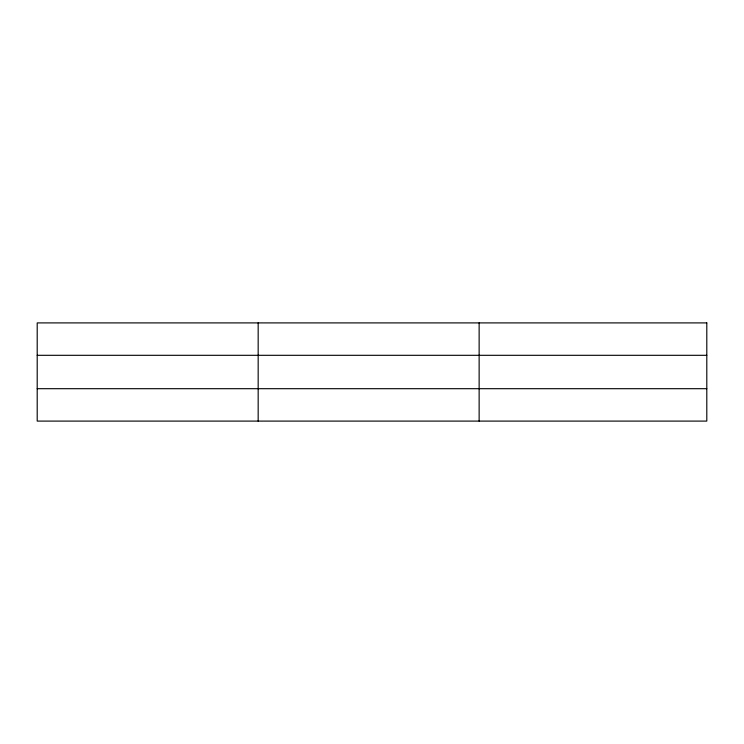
<?xml version="1.0" encoding="UTF-8"?>
<svg xmlns="http://www.w3.org/2000/svg" width="744" height="744" viewBox="0 0 744 744"><rect width="100%" height="100%" fill="white"/><g stroke="black" fill="none" stroke-linecap="round" stroke-linejoin="round"><path stroke-width="1.12" d="M258.168 421.095L258.168 322.905M479.136 421.095L479.136 322.905M37.2 355.307L706.8 355.307M37.2 388.694L706.8 388.694M706.8 322.905L37.2 322.905L37.2 421.095L706.8 421.095L706.8 322.905"/></g></svg>
